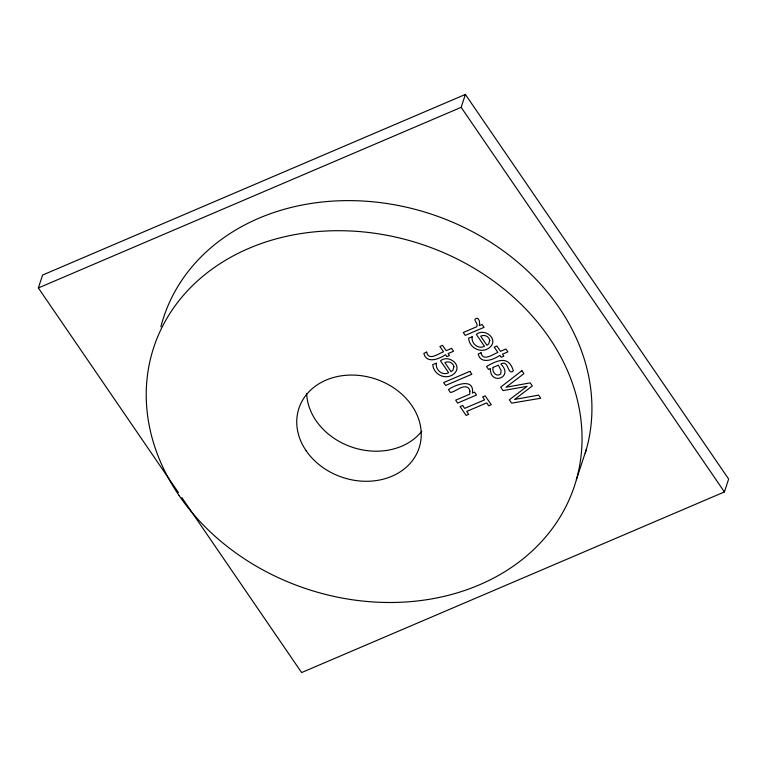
<?xml version="1.0" encoding="UTF-8"?>
<svg xmlns="http://www.w3.org/2000/svg" width="767" height="767" viewBox="0 0 767 767"><rect width="100%" height="100%" fill="white"/><g stroke="black" fill="none" stroke-linecap="round" stroke-linejoin="round"><path stroke-width="1.15" d="M178.443 492.615L38.35 287.951L42.588 275.056L465.387 94.437L728.65 479.049L724.412 491.944L301.613 672.563L181.827 497.562M38.35 287.951L461.149 107.332L465.387 94.437M576.372 479.711L586.266 449.615M461.149 107.332L724.412 491.944M421.792 431.207A63.277 51.897 18.2 0 1 352.82 447.429A63.277 51.897 18.2 0 1 306.666 393.596M160.869 326.819A221.471 181.635 18.2 0 1 423.384 211.654A221.471 181.635 18.2 0 1 585.269 453.009M490.362 369.79C491.177 385.667 513.938 377.048 500.909 364.066C508.857 359.004 507.457 376.233 513.372 370.864C508.789 355.351 497.783 360.001 486.537 366.492L488.502 369.368L490.516 368.505L490.362 369.79M469.874 391.218L469.759 394.161L455.684 400.173L457.659 403.058L476.508 395.005L474.533 392.119L472.434 393.011C474.466 377.354 454.812 384.919 448.436 389.578L450.411 392.464C455.924 391.841 462.587 384.046 468.234 387.795A6.481 5.311 18.2 0 1 469.874 391.218M453.949 366.722L452.875 370.346L451.063 371.669L444.86 362.599C448.465 360.624 453.105 362.724 453.949 366.722M489.777 340.299L488.704 343.923L486.901 345.255L480.688 336.186C484.293 334.211 488.934 336.31 489.777 340.299M436.356 363.232C435.196 369.819 442.444 376.137 448.637 372.704L440.507 360.826C448.369 354.066 462.712 364.977 454.62 373.232C446.921 380.863 433.355 375.121 432.78 364.546L436.356 363.232M472.184 336.818C471.024 343.405 478.272 349.723 484.466 346.291L476.336 334.412C484.198 327.653 498.54 338.563 490.458 346.809C482.75 354.44 469.183 348.707 468.608 338.132L472.184 336.818M493.143 367.383C491.484 371.698 496.537 377.585 500.659 374.008L501.119 370.624L498.377 365.15L493.143 367.383M479.615 323.597L479.317 325.639L482.117 324.441L484.092 327.327L465.243 335.38L463.268 332.495L476.652 326.78C479.107 323.022 470.746 318.823 477.774 318.286L479.279 320.596L479.615 323.597M521.886 370.691L500.698 387.172L503.037 390.595L527.073 386.338L509.326 399.789L511.618 403.135L540.745 398.246L538.616 395.13L514.571 399.454L532.336 385.954L530.218 382.867L505.971 387.258L523.928 373.673L521.886 370.691M426.701 352.12L423.844 353.338C426.337 364.239 439.539 358.918 445.502 354.68L446.835 356.636L449.472 355.505L448.139 353.558L453.556 351.248L451.581 348.362L446.164 350.672L442.53 345.361L439.894 346.483L443.527 351.794C438.877 353.386 428.437 361.458 426.701 352.12M481.053 352.772L478.196 353.99C480.688 364.891 493.9 359.56 499.854 355.332L501.187 357.278L503.823 356.156L502.49 354.201L507.907 351.89L505.932 349.004L500.515 351.315L496.882 346.003L494.245 347.135L497.879 352.446C493.229 354.028 482.788 362.11 481.053 352.772M469.893 371.362L443.642 382.58L445.617 385.465L471.868 374.248L469.893 371.362M462.626 405.475L460.066 406.568L466.135 415.446L468.704 414.343L466.7 411.428L486.7 402.886L488.694 405.801L491.263 404.708L485.185 395.839L482.625 396.932L484.619 399.847L464.62 408.389L462.626 405.475M179.162 495.626A221.471 181.635 18.2 0 0 556.372 522.816A221.471 181.635 18.2 0 0 356.876 231.366A221.471 181.635 18.2 0 0 179.162 495.626M306.148 450.756A63.277 51.897 18.2 0 0 413.921 458.522A63.277 51.897 18.2 0 0 356.923 375.255A63.277 51.897 18.2 0 0 306.148 450.756"/></g></svg>
